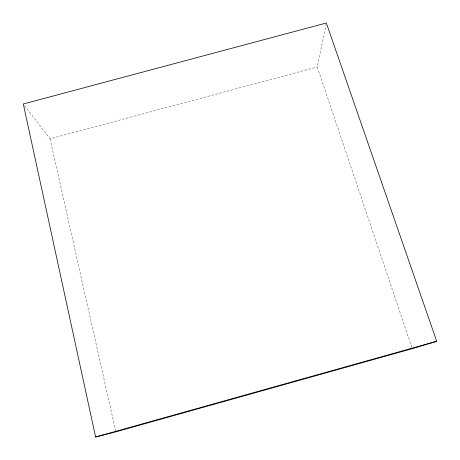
<?xml version="1.0" encoding="UTF-8"?>
<svg xmlns="http://www.w3.org/2000/svg" width="460" height="460" viewBox="0 0 460 460"><rect width="100%" height="100%" fill="white"/><g stroke="black" fill="none" stroke-linecap="round" stroke-linejoin="round"><path stroke-width="0.34" stroke-dasharray="2.3 1.72" d="M411.769 347.3L317.273 66.976L326.054 24.397M24.593 105.679L50.059 138.816L317.273 66.976M50.059 138.816L115.857 431.831"/><path stroke-width="0.69" d="M436.701 341.285L412.223 348.657L115.857 431.831L95.605 437L23.299 103.995L326.341 23L436.701 341.285L95.605 437"/></g></svg>
